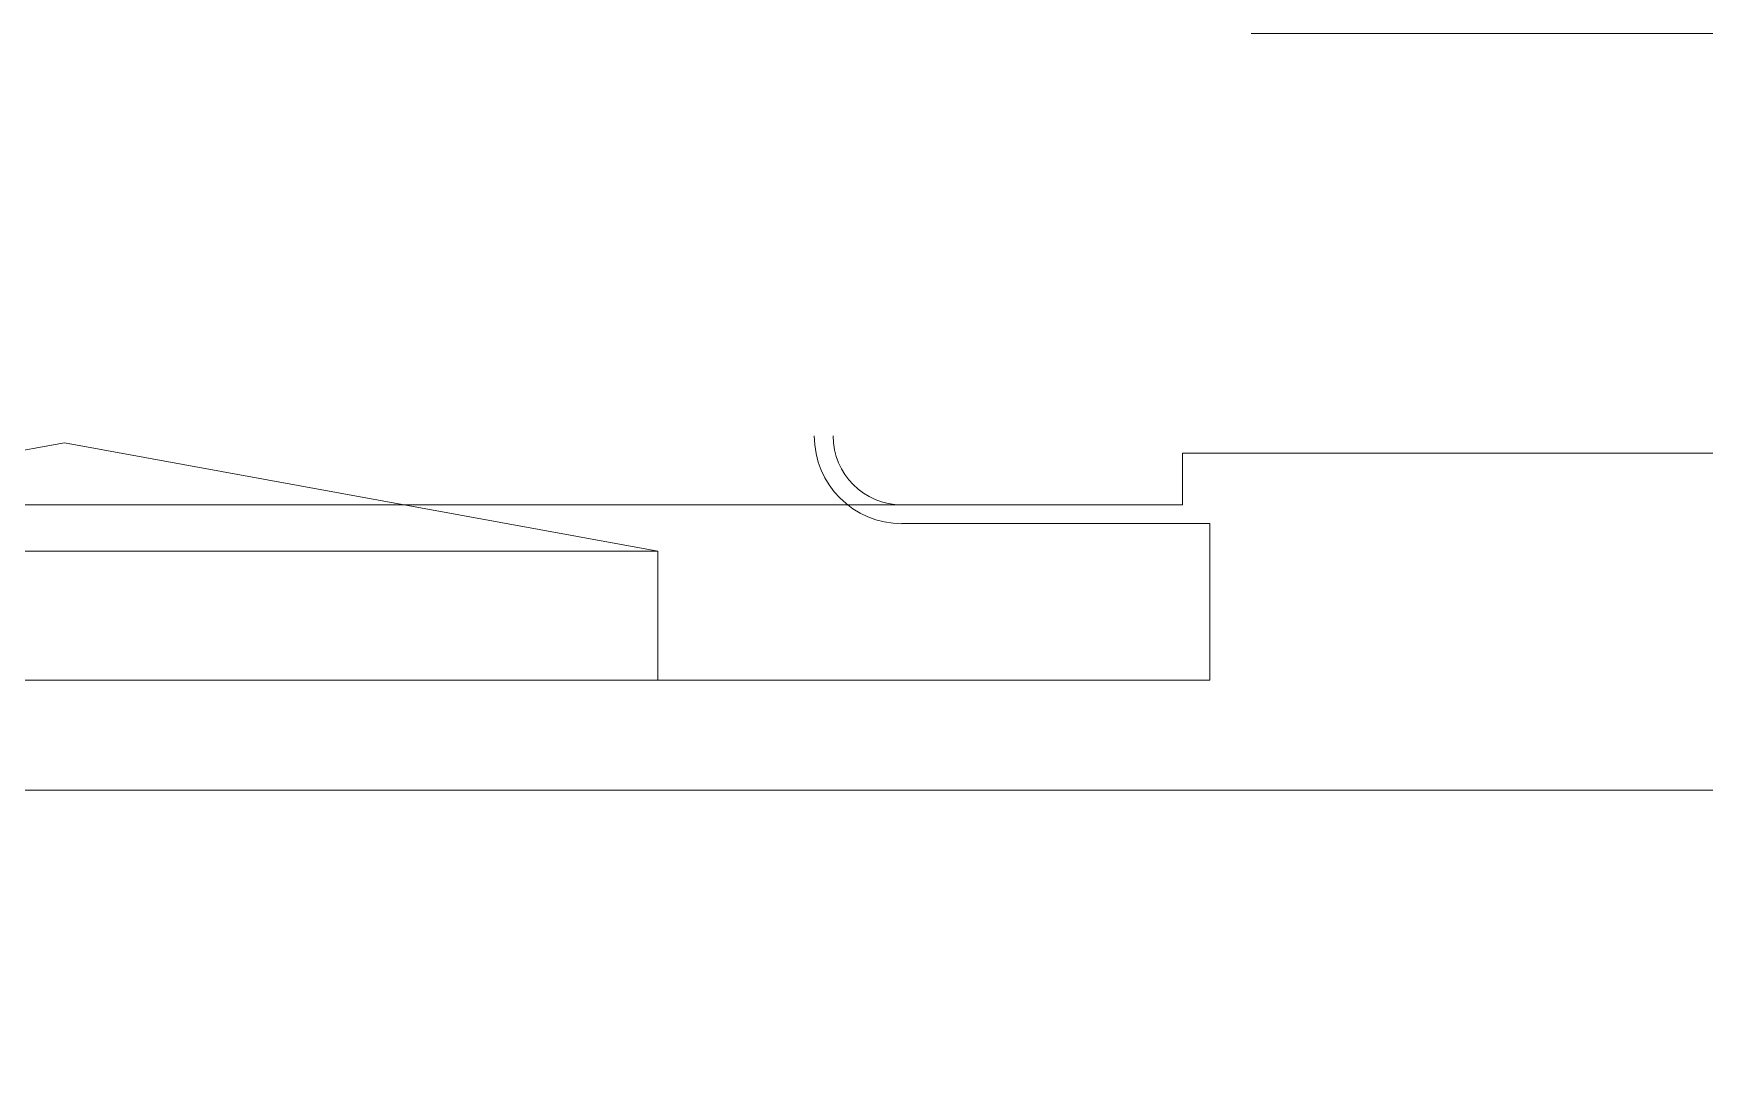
# Model space of a CAD drawing. Extents: x -965262 to 1142518, y -357520 to 71675.
# Drawn here: x 429598.76 to 429616.97, y -217071.04 to -217059.77 of the extents above; entities that cross this region are included whole.
import ezdxf

# ---------------------------------------------------------------- set-up
doc = ezdxf.new("R2010")
doc.units = 0
doc.header["$LTSCALE"] = 10
doc.layers.get('0').update_dxf_attribs({"linetype": 'CONTINUOUS', "lineweight": 30})

# ---------------------------------------------------------------- blocks, each defined once
blk = doc.blocks.new('Крепеж_ворот')
at = {"lineweight": 15}
h = blk.add_hatch(dxfattribs=at)
h.set_pattern_fill('ANSI31', color=256, scale=2, angle=180)
h.set_pattern_definition([(225, (746089.599, 74802.7244), (4.49013, -4.49013), [])])
h.paths.add_polyline_path([(746087.093, 74804.105), (746087.093, 74801.593), (746091.07, 74801.593), (746094.236, 74801.945), (746094.236, 74804.105)], flags=17)
h.paths.add_polyline_path([(746116.444, 74801.593, 0.165118), (746119.867, 74802.756), (746124.245, 74806.115, -0.301689), (746131.369, 74806.605), (746134.764, 74804.672, 0.130081), (746137.545, 74803.936), (746142.212, 74803.936), (746142.212, 74806.447), (746137.545, 74806.447, -0.130081), (746136.007, 74806.854), (746132.611, 74808.787, 0.301689), (746122.716, 74808.107), (746118.338, 74804.748, -0.165112), (746116.444, 74804.105), (746064.102, 74804.105, -0.414223), (746060.991, 74807.216), (746060.991, 74868.492), (746059.414, 74868.492), (746059.414, 74868.758), (746059.414, 74869.531), (746059.414, 74870.487), (746059.414, 74870.734), (746059.414, 74871.714), (746059.414, 74872.249), (746059.414, 74873.157), (746059.414, 74873.929), (746059.414, 74874.676), (746059.414, 74875.61), (746059.414, 74876.122), (746059.414, 74877.125), (746059.414, 74877.353), (746059.414, 74878.328), (746059.414, 74879.1), (746059.414, 74879.367), (746060.991, 74879.367), (746060.991, 74944.507), (746058.48, 74944.507), (746058.48, 74807.216, 0.41422), (746064.102, 74801.593)])
h = blk.add_hatch(dxfattribs=at)
h.set_pattern_fill('ANSI31', color=256, scale=2, angle=90)
h.set_pattern_definition([(135, (736343.8085, 75928.334), (-4.490128, -4.490128), [])])
edge = h.paths.add_edge_path()
edge.add_ellipse((746065.077, 74838.41), major_axis=(-1.67, 1.67), ratio=1, start_angle=45, end_angle=135, ccw=False)
edge.add_line((746062.715, 74838.41), (746062.715, 74868.492))
edge.add_line((746062.715, 74868.492), (746060.991, 74868.492))
edge.add_line((746060.991, 74868.492), (746060.991, 74838.41))
edge.add_ellipse((746065.077, 74838.41), major_axis=(-2.889, 2.889), ratio=1, start_angle=45, end_angle=135)
edge.add_line((746065.077, 74834.325), (746096.598, 74834.325))
edge.add_line((746096.598, 74834.325), (746096.598, 74836.049))
edge.add_line((746096.598, 74836.049), (746065.077, 74836.049))
edge = h.paths.add_edge_path()
edge.add_ellipse((746065.077, 74890.169), major_axis=(2.889, 2.889), ratio=1, start_angle=106, end_angle=135)
edge.add_line((746060.991, 74890.169), (746060.991, 74879.367))
edge.add_line((746060.991, 74879.367), (746062.715, 74879.367))
edge.add_line((746062.715, 74879.367), (746062.715, 74890.369))
edge.add_ellipse((746065.077, 74890.169), major_axis=(-1.67, 1.67), ratio=1, start_angle=16, end_angle=45, ccw=False)
edge.add_line((746063.011, 74891.314), (746069.883, 74903.71))
edge.add_ellipse((746079.094, 74898.604), major_axis=(7.447, 7.447), ratio=1, start_angle=-3, end_angle=106, ccw=False)
edge.add_line((746086.921, 74905.652), (746097.485, 74893.919))
edge.add_line((746097.485, 74893.919), (746098.766, 74895.073))
edge.add_line((746098.766, 74895.073), (746088.202, 74906.805))
edge.add_ellipse((746079.094, 74898.604), major_axis=(8.666, 8.666), ratio=1, start_angle=-3, end_angle=106)
edge.add_line((746068.375, 74904.546), (746061.503, 74892.15))
for p, q in [((746073.135, 74841.677), (746073.135, 74905.206)), ((746081.381, 74897.575), (746081.381, 74886.372)), ((746076.808, 74885.623), (746076.808, 74892.008)), ((746074.334, 74885.923), (746074.334, 74860.961)), ((746076.04, 74885.923), (746076.04, 74882.568)), ((746076.246, 74882.568), (746076.246, 74885.623)), ((746076.246, 74885.623), (746076.808, 74885.623)), ((746076.246, 74864.315), (746076.246, 74882.568)), ((746074.334, 74879.907), (746075.738, 74879.907)), ((746076.92, 74873.442), (746075.738, 74879.907)), ((746075.738, 74879.907), (746075.738, 74866.976)), ((746076.92, 74873.442), (746075.738, 74866.976))]:
    blk.add_line(p, q, dxfattribs=at)
at = {"lineweight": 15, "ltscale": 0.5}
blk.add_line((746076.04, 74885.923), (746074.334, 74885.923), dxfattribs=at)
at = {"lineweight": 15}
for radius in [0.956, 0.75]:
    blk.add_arc((746076.995, 74882.568), radius, 180, 270, dxfattribs=at)

msp = doc.modelspace()

# ---------------------------------------------------------------- block references
at = {"color": 7, "xscale": -1, "rotation": 270}
msp.add_blockref('Крепеж_ворот', (354725.653, -963141.154, 11253.115), dxfattribs=at)

doc.saveas('drawing.dxf')
